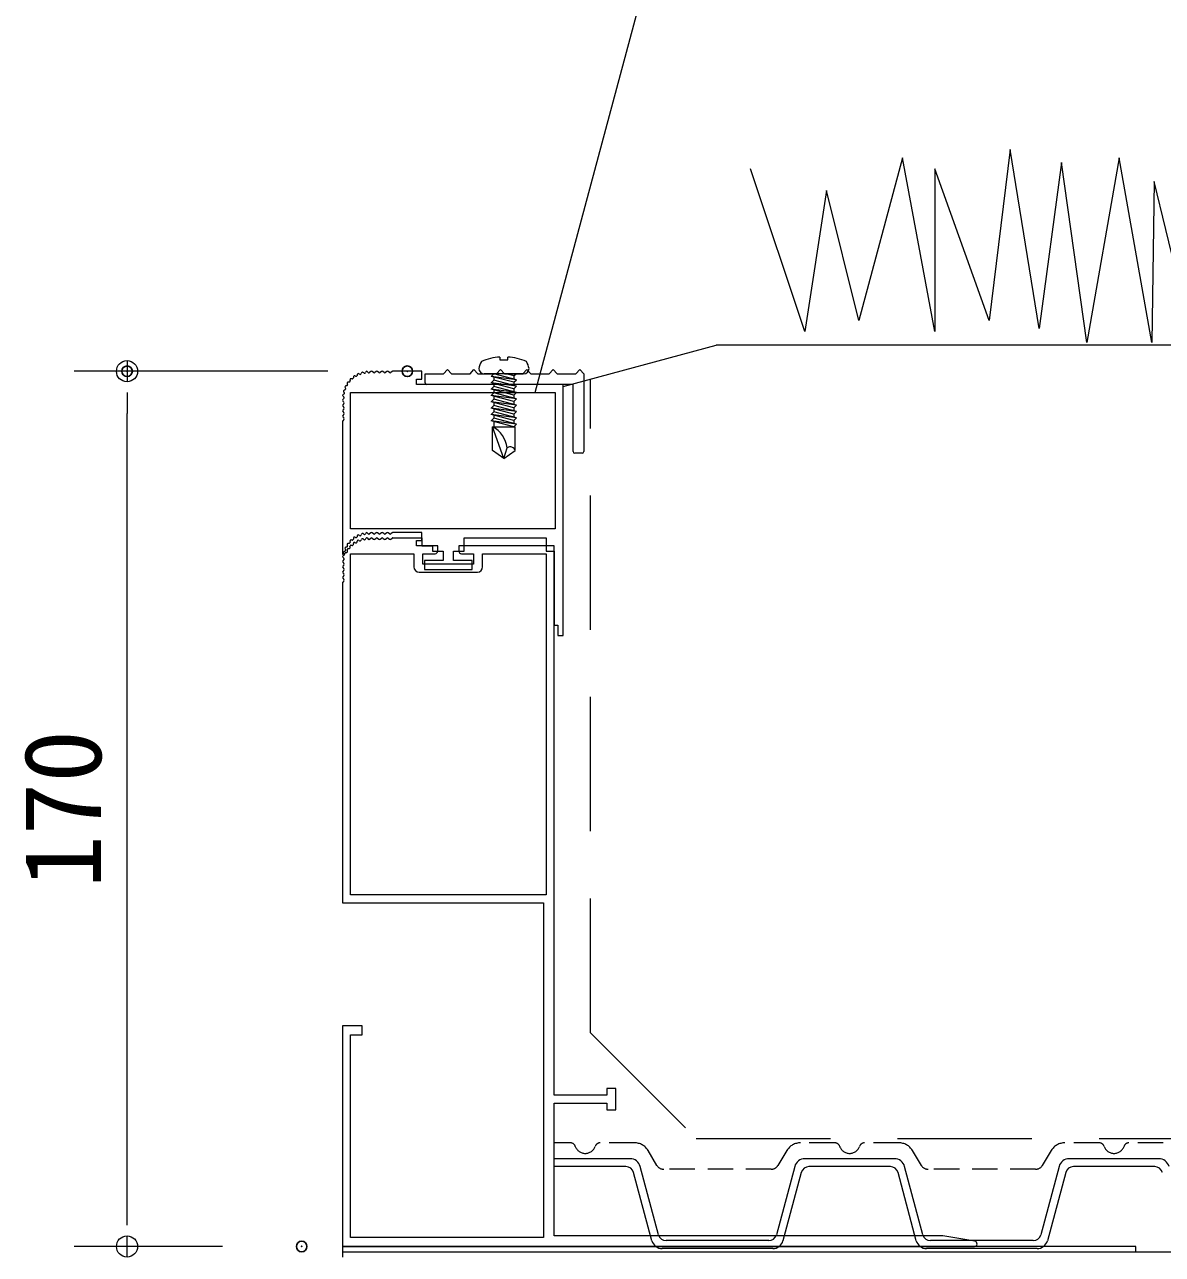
# Model space of a CAD drawing. Units: millimetres, scale not verified. Extents: x -1485 to 1485, y -1050 to 1050.
# Drawn here: x -268.3 to -53.1, y -204.2 to 28.3 of the extents above; entities that cross this region are included whole.
import ezdxf
from ezdxf.enums import TextEntityAlignment as Align

# ---------------------------------------------------------------- set-up
doc = ezdxf.new("R2010")
doc.units = ezdxf.units.MM
doc.header["$LTSCALE"] = 4
doc.header["$PDMODE"] = 32
doc.header["$PDSIZE"] = 2
doc.linetypes.add('DASHED1', pattern=[1.8, 1.2, -0.6])
doc.linetypes.add('USER2', pattern=[9.525, 6.35, -3.175])
for name, color, linetype, lineweight in [('0-0_0', 7, 'Continuous', 18), ('0-4_KUTAI', 3, 'Continuous', 18), ('0-5_BOUSUI', 1, 'Continuous', 18), ('0-8_KANAMONO', 4, 'Continuous', 18), ('0-B_MOJI', 7, 'Continuous', 18), ('0-D_GREEN', 3, 'Continuous', 18), ('0-E_FD-L', 8, 'Continuous', 18), ('1-0_00KANAMONO', 5, 'Continuous', 18)]:
    doc.layers.add(name, color=color, linetype=linetype, lineweight=lineweight)
doc.layers.add('0-2_DEFPOINTS', color=7, linetype='Continuous')
doc.layers.add('0-F_255', color=7, linetype='Continuous')
doc.styles.add('ＭＳ ゴシック', font='')
doc.styles.get('ＭＳ ゴシック').set_extended_font_data('MS Gothic')

# ---------------------------------------------------------------- blocks, each defined once
blk = doc.blocks.new('3')
at = {"layer": '1-0_00KANAMONO'}
for p, q in [((1065.152, -290.79), (1065.024, -290.678)), ((1065.541, -290.587), (1065.459, -290.736)), ((1065.979, -290.69), (1065.872, -290.558)), ((1066.505, -290.513), (1066.264, -290.717)), ((1067.005, -290.717), (1066.764, -290.513)), ((1067.505, -290.513), (1067.264, -290.717)), ((1068.005, -290.717), (1067.764, -290.513)), ((1068.505, -290.513), (1068.264, -290.717)), ((1069.005, -290.717), (1068.764, -290.513)), ((1069.505, -290.513), (1069.264, -290.717)), ((1070.005, -290.717), (1069.764, -290.513)), ((1070.505, -290.513), (1070.264, -290.717)), ((1062.016, -292.784), (1062.078, -292.943)), ((1062.377, -292.515), (1062.207, -292.512)), ((1062.544, -292.11), (1062.577, -292.277)), ((1062.946, -291.908), (1062.779, -291.875)), ((1063.181, -291.537), (1063.185, -291.707)), ((1063.612, -291.408), (1063.454, -291.347)), ((1063.908, -291.084), (1063.882, -291.252)), ((1064.355, -291.032), (1064.209, -290.944)), ((1064.703, -290.764), (1064.648, -290.925)), ((1061.227, -295.202), (1061.36, -295.309)), ((1061.405, -294.789), (1061.256, -294.872)), ((1061.347, -294.354), (1061.46, -294.483)), ((1061.595, -293.978), (1061.433, -294.033)), ((1061.613, -293.54), (1061.701, -293.686)), ((1061.922, -293.213), (1061.753, -293.239)), ((1061.387, -295.595), (1061.182, -295.836)), ((1061.182, -296.095), (1061.387, -296.336)), ((1061.387, -296.595), (1061.182, -296.836)), ((1061.182, -297.095), (1061.387, -297.336)), ((1061.387, -297.595), (1061.182, -297.836)), ((1061.135, -299.965), (1061.135, -324.965)), ((1061.182, -298.095), (1061.387, -298.336)), ((1061.387, -298.595), (1061.182, -298.836)), ((1061.182, -299.095), (1061.387, -299.336)), ((1061.387, -299.595), (1061.182, -299.836)), ((1063.185, -323.207), (1063.181, -323.037)), ((1063.454, -322.847), (1063.612, -322.908)), ((1063.882, -322.752), (1063.908, -322.584)), ((1064.209, -322.444), (1064.355, -322.532)), ((1064.648, -322.425), (1064.703, -322.264)), ((1065.024, -322.178), (1065.152, -322.29)), ((1065.459, -322.236), (1065.541, -322.087)), ((1065.872, -322.058), (1065.979, -322.19)), ((1066.264, -322.217), (1066.505, -322.013)), ((1066.764, -322.013), (1067.005, -322.217)), ((1067.264, -322.217), (1067.505, -322.013)), ((1067.764, -322.013), (1068.005, -322.217)), ((1068.264, -322.217), (1068.505, -322.013)), ((1068.764, -322.013), (1069.005, -322.217)), ((1069.264, -322.217), (1069.505, -322.013)), ((1069.764, -322.013), (1070.005, -322.217)), ((1070.264, -322.217), (1070.505, -322.013)), ((1061.753, -324.739), (1061.922, -324.713)), ((1062.078, -324.443), (1062.016, -324.284)), ((1062.207, -324.012), (1062.377, -324.015)), ((1062.577, -323.777), (1062.544, -323.61)), ((1062.779, -323.375), (1062.946, -323.408))]:
    blk.add_line(p, q, dxfattribs=at)
for points in [[(1102.835, -340.465), (1102.835, -292.965), (1075.135, -292.965), (1075.135, -291.965), (1076.135, -291.965), (1076.135, -290.465), (1070.635, -290.465)], [(1070.635, -321.965), (1076.135, -321.965), (1076.135, -323.465), (1078.135, -323.465), (1078.135, -324.465), (1080.135, -324.465), (1080.135, -326.265), (1076.635, -326.265), (1076.635, -327.965), (1085.635, -327.965), (1085.635, -326.265), (1082.135, -326.265), (1082.135, -324.465), (1084.135, -324.465), (1084.135, -321.965), (1099.635, -321.965), (1099.635, -324.465), (1101.135, -324.465), (1101.135, -338.465), (1101.835, -338.465), (1101.835, -340.465), (1102.835, -340.465)]]:
    blk.add_lwpolyline(points, dxfattribs=at)
blk.add_lwpolyline([(1101.335, -320.265), (1062.635, -320.265), (1062.635, -294.465), (1101.335, -294.465)], close=True, dxfattribs=at)
for centre, radius, start, end in [((1064.892, -290.829), 0.2, 48.84705, 161.15295), ((1065.716, -290.683), 0.2, 38.84705, 151.15295), ((1066.635, -290.665), 0.2, 49.63875, 130.36125), ((1067.635, -290.665), 0.2, 49.63875, 130.36125), ((1068.635, -290.665), 0.2, 49.63875, 130.36125), ((1069.635, -290.665), 0.2, 49.63875, 130.36125), ((1070.635, -290.665), 0.2, 90, 130.36125), ((1061.891, -293.015), 0.2, 278.84705, 21.15295), ((1062.203, -292.712), 0.2, 88.84705, 201.15295), ((1062.381, -292.315), 0.2, 268.84705, 11.15295), ((1062.74, -292.071), 0.2, 78.84705, 191.15295), ((1062.985, -291.711), 0.2, 258.84705, 1.15295), ((1063.381, -291.533), 0.2, 68.84705, 181.15295), ((1063.685, -291.222), 0.2, 248.84705, 351.15295), ((1064.106, -291.115), 0.2, 58.84705, 171.15295), ((1064.459, -290.861), 0.2, 238.84705, 341.15295), ((1065.284, -290.639), 0.2, 228.84705, 331.15295), ((1066.135, -290.565), 0.2, 218.84705, 310.36125), ((1067.135, -290.565), 0.2, 229.63875, 310.36125), ((1068.135, -290.565), 0.2, 229.63875, 310.36125), ((1069.135, -290.565), 0.2, 229.63875, 310.36125), ((1070.135, -290.565), 0.2, 229.63875, 310.36125), ((1061.353, -295.047), 0.2, 118.84705, 231.15295), ((1061.498, -294.223), 0.2, 108.84705, 221.15295), ((1061.235, -295.465), 0.2, 319.63875, 51.15295), ((1061.309, -294.614), 0.2, 298.84705, 41.15295), ((1061.784, -293.436), 0.2, 98.84705, 211.15295), ((1061.53, -293.789), 0.2, 288.84705, 31.15295), ((1061.335, -295.965), 0.2, 139.63875, 220.36125), ((1061.335, -296.965), 0.2, 139.63875, 220.36125), ((1061.235, -296.465), 0.2, 319.63875, 40.36125), ((1061.235, -297.465), 0.2, 319.63875, 40.36125), ((1061.335, -297.965), 0.2, 139.63875, 220.36125), ((1061.335, -298.965), 0.2, 139.63875, 220.36125), ((1061.335, -299.965), 0.2, 139.63875, 180), ((1061.235, -298.465), 0.2, 319.63875, 40.36125), ((1061.235, -299.465), 0.2, 319.63875, 40.36125), ((1062.985, -323.211), 0.2, 258.84705, 1.15295), ((1063.381, -323.033), 0.2, 68.84705, 181.15295), ((1063.685, -322.722), 0.2, 248.84705, 351.15295), ((1064.106, -322.615), 0.2, 58.84705, 171.15295), ((1064.459, -322.361), 0.2, 238.84705, 341.15295), ((1064.892, -322.329), 0.2, 48.84705, 161.15295), ((1065.284, -322.139), 0.2, 228.84705, 331.15295), ((1065.716, -322.183), 0.2, 38.84705, 151.15295), ((1066.135, -322.065), 0.2, 218.84705, 310.36125), ((1066.635, -322.165), 0.2, 49.63875, 130.36125), ((1067.135, -322.065), 0.2, 229.63875, 310.36125), ((1067.635, -322.165), 0.2, 49.63875, 130.36125), ((1068.135, -322.065), 0.2, 229.63875, 310.36125), ((1068.635, -322.165), 0.2, 49.63875, 130.36125), ((1069.135, -322.065), 0.2, 229.63875, 310.36125), ((1069.635, -322.165), 0.2, 49.63875, 130.36125), ((1070.135, -322.065), 0.2, 229.63875, 310.36125), ((1070.635, -322.165), 0.2, 90, 130.36125), ((1061.335, -324.965), 0.2, 180, 337.38014), ((1066.135, -326.965), 5, 154.99999, 157.38014), ((1061.784, -324.936), 0.2, 98.84705, 154.99981), ((1061.891, -324.515), 0.2, 278.84705, 21.15295), ((1062.203, -324.212), 0.2, 88.84705, 201.15295), ((1062.381, -323.815), 0.2, 268.84705, 11.15295), ((1062.74, -323.571), 0.2, 78.84705, 191.15295)]:
    blk.add_arc(centre, radius, start, end, dxfattribs=at)
blk = doc.blocks.new('2')
at = {"layer": '1-0_00KANAMONO'}
for p, q in [((521.201, -4.602), (521.175, -4.77)), ((521.648, -4.549), (521.502, -4.461)), ((521.995, -4.282), (521.94, -4.443)), ((522.445, -4.308), (522.316, -4.196)), ((522.834, -4.104), (522.751, -4.254)), ((523.271, -4.208), (523.164, -4.075)), ((523.798, -4.03), (523.557, -4.235)), ((524.298, -4.235), (524.057, -4.03)), ((524.798, -4.03), (524.557, -4.235)), ((525.298, -4.235), (525.057, -4.03)), ((525.798, -4.03), (525.557, -4.235)), ((526.298, -4.235), (526.057, -4.03)), ((526.798, -4.03), (526.557, -4.235)), ((527.298, -4.235), (527.057, -4.03)), ((527.798, -4.03), (527.557, -4.235)), ((519.214, -6.73), (519.046, -6.756)), ((519.309, -6.302), (519.37, -6.46)), ((519.669, -6.033), (519.499, -6.03)), ((519.837, -5.627), (519.87, -5.794)), ((520.239, -5.425), (520.072, -5.392)), ((520.474, -5.055), (520.477, -5.225)), ((520.905, -4.926), (520.746, -4.864)), ((518.679, -9.112), (518.475, -9.353)), ((518.52, -8.72), (518.653, -8.827)), ((518.698, -8.307), (518.549, -8.389)), ((518.64, -7.872), (518.752, -8)), ((518.887, -7.496), (518.726, -7.551)), ((518.906, -7.058), (518.994, -7.203)), ((518.475, -9.612), (518.679, -9.853)), ((518.679, -10.112), (518.475, -10.353)), ((518.475, -10.612), (518.679, -10.853)), ((518.679, -11.112), (518.475, -11.353)), ((518.475, -11.612), (518.679, -11.853)), ((532.927, -11.483), (543.927, -11.483)), ((518.679, -12.112), (518.475, -12.353)), ((518.475, -12.612), (518.679, -12.853)), ((518.679, -13.112), (518.475, -13.353)), ((518.427, -138.983), (637.927, -138.983))]:
    blk.add_line(p, q, dxfattribs=at)
for points in [[(536.427, -7.483), (536.427, -6.483), (532.427, -6.483), (532.427, -5.483), (533.427, -5.483), (533.427, -3.983), (527.927, -3.983)], [(638.009, -137.989), (631.927, -136.983), (558.427, -136.983), (558.427, -111.883), (568.427, -111.883), (568.427, -113.133), (570.127, -113.133), (570.127, -109.133), (568.427, -109.133), (568.427, -110.383), (558.427, -110.383), (558.427, -6.483), (540.427, -6.483), (540.427, -7.483)], [(556.927, -72.483), (519.927, -72.483), (519.927, -7.983), (531.927, -7.983), (531.927, -10.483)], [(540.927, -7.983), (543.227, -7.983), (543.227, -9.983), (533.627, -9.983), (533.627, -7.983), (535.927, -7.983)], [(544.927, -10.483), (544.927, -7.983), (556.927, -7.983), (556.927, -72.483)], [(518.427, -13.483), (518.427, -73.983), (556.427, -73.983), (556.427, -137.283), (519.927, -137.283), (519.927, -98.983), (522.127, -98.983), (522.127, -97.283), (518.427, -97.283), (518.427, -138.983)]]:
    blk.add_lwpolyline(points, dxfattribs=at)
for centre, radius, start, end in [((521.399, -4.632), 0.2, 58.84705, 171.15295), ((521.751, -4.378), 0.2, 238.84705, 341.15295), ((522.185, -4.346), 0.2, 48.84705, 161.15295), ((522.576, -4.157), 0.2, 228.84705, 331.15295), ((523.009, -4.201), 0.2, 38.84705, 151.15295), ((523.427, -4.083), 0.2, 218.84705, 310.36125), ((523.927, -4.183), 0.2, 49.63875, 130.36125), ((524.427, -4.083), 0.2, 229.63875, 310.36125), ((524.927, -4.183), 0.2, 49.63875, 130.36125), ((525.427, -4.083), 0.2, 229.63875, 310.36125), ((525.927, -4.183), 0.2, 49.63875, 130.36125), ((526.427, -4.083), 0.2, 229.63875, 310.36125), ((526.927, -4.183), 0.2, 49.63875, 130.36125), ((527.427, -4.083), 0.2, 229.63875, 310.36125), ((527.927, -4.183), 0.2, 90, 130.36125), ((519.077, -6.954), 0.2, 98.84705, 211.15295), ((519.184, -6.533), 0.2, 278.84705, 21.15295), ((519.495, -6.229), 0.2, 88.84705, 201.15295), ((519.673, -5.833), 0.2, 268.84705, 11.15295), ((520.033, -5.589), 0.2, 78.84705, 191.15295), ((520.277, -5.229), 0.2, 258.84705, 1.15295), ((520.674, -5.051), 0.2, 68.84705, 181.15295), ((520.977, -4.739), 0.2, 248.84705, 351.15295), ((518.645, -8.564), 0.2, 118.84705, 231.15295), ((518.791, -7.74), 0.2, 108.84705, 221.15295), ((518.527, -8.983), 0.2, 319.63875, 51.15295), ((518.602, -8.132), 0.2, 298.84705, 41.15295), ((518.823, -7.307), 0.2, 288.84705, 31.15295), ((535.927, -7.483), 0.5, 270, 0), ((540.927, -7.483), 0.5, 180, 270), ((518.627, -9.483), 0.2, 139.63875, 220.36125), ((518.627, -10.483), 0.2, 139.63875, 220.36125), ((518.627, -11.483), 0.2, 139.63875, 220.36125), ((518.527, -9.983), 0.2, 319.63875, 40.36125), ((518.527, -10.983), 0.2, 319.63875, 40.36125), ((532.927, -10.483), 1, 180, 270), ((543.927, -10.483), 1, 270, 0), ((518.627, -12.483), 0.2, 139.63875, 220.36125), ((518.627, -13.483), 0.2, 139.63875, 180), ((518.527, -11.983), 0.2, 319.63875, 40.36125), ((518.527, -12.983), 0.2, 319.63875, 40.36125), ((637.927, -138.483), 0.5, 270, 80.60091)]:
    blk.add_arc(centre, radius, start, end, dxfattribs=at)
blk = doc.blocks.new('_Dot')
at = {"layer": '0-0_0'}
for p, q in [((-0.5, 0), (-1, 0)), ((0.25, 0), (-0.25, 0))]:
    blk.add_line(p, q, dxfattribs=at)
blk.add_circle((0, 0), 0.25, dxfattribs=at)
blk = doc.blocks.new('D9')
at = {"layer": '0-2_DEFPOINTS'}
for p in [(1236.1, 1012.794), (1289.098, 1012.794), (1269.119, 847.294)]:
    blk.add_point(p, dxfattribs=at)
at = {"layer": '0-B_MOJI'}
for p, q in [((1274.098, 1012.794), (1226.1, 1012.794)), ((1236.1, 855.294), (1236.1, 1004.794)), ((1254.119, 847.294), (1226.1, 847.294))]:
    blk.add_line(p, q, dxfattribs=at)
at = {"layer": '0-B_MOJI', "xscale": 8, "yscale": 8}
for p, rotation in [((1236.1, 1012.794), 90), ((1236.1, 847.294), 270)]:
    blk.add_blockref('_Dot', p, dxfattribs=dict(at, rotation=rotation))
at = {"layer": '0-B_MOJI', "style": 'ＭＳ ゴシック'}
blk.add_text('170', height=14.66, rotation=90, dxfattribs=at).set_placement((1235.6, 915.044), align=Align.BOTTOM_LEFT)

msp = doc.modelspace()

# ---------------------------------------------------------------- linework, layer by layer
at = {"layer": '0-4_KUTAI'}
for p in [(-166.452, -40.071), (881.848, -32.306)]:
    msp.add_line(p, (-137.472, -32.306), dxfattribs=at)
at = {"layer": '0-5_BOUSUI'}
for q in [(881.848, -203.706), (-208.152, -204.706)]:
    msp.add_line((-208.152, -203.706), q, dxfattribs=at)
msp.add_lwpolyline([(-208.152, -203.706), (-58.152, -203.706), (-58.152, -202.706), (-208.152, -202.706)], close=True, dxfattribs=at)
at = {"layer": '0-8_KANAMONO'}
for p, q in [((-192.542, -39.406), (-192.542, -37.706)), ((-173.878, -37.706), (-181.378, -37.706)), ((-180.028, -38.206), (-179.528, -37.706)), ((-175.728, -39.306), (-180.028, -38.206)), ((-175.228, -38.806), (-180.028, -38.206)), ((-180.028, -39.406), (-179.528, -38.906)), ((-175.228, -40.006), (-180.028, -39.406)), ((-175.728, -40.506), (-180.028, -39.406)), ((-175.228, -38.806), (-179.528, -37.706)), ((-179.528, -38.334), (-179.528, -38.906)), ((-175.228, -40.006), (-179.528, -38.906)), ((-175.728, -38.106), (-177.292, -37.706)), ((-175.728, -38.106), (-175.328, -37.706)), ((-175.728, -38.106), (-175.728, -38.678)), ((-175.728, -39.306), (-175.228, -38.806)), ((-175.728, -39.306), (-175.728, -39.878)), ((-180.028, -40.606), (-179.528, -40.106)), ((-175.228, -41.206), (-180.028, -40.606)), ((-175.728, -41.706), (-180.028, -40.606)), ((-180.028, -41.806), (-179.528, -41.306)), ((-175.228, -42.406), (-180.028, -41.806)), ((-175.728, -42.906), (-180.028, -41.806)), ((-179.528, -39.534), (-179.528, -40.106)), ((-175.228, -41.206), (-179.528, -40.106)), ((-179.528, -40.734), (-179.528, -41.306)), ((-175.228, -42.406), (-179.528, -41.306)), ((-175.728, -40.506), (-175.228, -40.006)), ((-175.728, -40.506), (-175.728, -41.078)), ((-175.728, -41.706), (-175.228, -41.206)), ((-175.728, -41.706), (-175.728, -42.278)), ((-180.028, -43.006), (-179.528, -42.506)), ((-175.228, -43.606), (-180.028, -43.006)), ((-175.728, -44.106), (-180.028, -43.006)), ((-180.028, -44.206), (-179.528, -43.706)), ((-179.528, -41.934), (-179.528, -42.506)), ((-175.228, -43.606), (-179.528, -42.506)), ((-179.528, -43.134), (-179.528, -43.706)), ((-175.228, -44.806), (-179.528, -43.706)), ((-175.728, -42.906), (-175.228, -42.406)), ((-175.728, -42.906), (-175.728, -43.478)), ((-175.728, -44.106), (-175.228, -43.606)), ((-175.728, -44.106), (-175.728, -44.678)), ((-175.228, -44.806), (-180.028, -44.206)), ((-175.728, -45.306), (-180.028, -44.206)), ((-180.028, -45.406), (-179.528, -44.906)), ((-175.228, -46.006), (-180.028, -45.406)), ((-175.728, -46.506), (-180.028, -45.406)), ((-180.028, -46.606), (-179.528, -46.106)), ((-179.528, -44.334), (-179.528, -44.906)), ((-175.228, -46.006), (-179.528, -44.906)), ((-179.528, -45.534), (-179.528, -46.106)), ((-175.228, -47.206), (-179.528, -46.106)), ((-175.728, -45.306), (-175.228, -44.806)), ((-175.728, -45.306), (-175.728, -45.878)), ((-175.728, -46.506), (-175.228, -46.006)), ((-175.728, -46.506), (-175.728, -47.078)), ((-175.228, -47.206), (-180.028, -46.606)), ((-175.728, -47.706), (-180.028, -46.606)), ((-177.628, -53.706), (-179.778, -47.706)), ((-179.778, -52.201), (-179.778, -47.706)), ((-179.778, -47.706), (-175.478, -47.706)), ((-179.528, -46.734), (-179.528, -47.706)), ((-175.728, -47.706), (-175.228, -47.206)), ((-175.478, -52.201), (-175.478, -47.706)), ((-177.628, -53.706), (-179.778, -52.201)), ((-177.628, -53.706), (-176.993, -51.701)), ((-177.628, -53.706), (-175.478, -52.201)), ((-162.842, -52.706), (-164.242, -52.706))]:
    msp.add_line(p, q, dxfattribs=at)
for points in [[(-178.379, -34.531), (-178.379, -35.031), (-176.879, -35.031), (-176.879, -34.531)], [(-192.542, -37.706), (-189.042, -37.706), (-188.292, -36.906), (-187.542, -37.706), (-184.042, -37.706), (-183.292, -36.906), (-182.542, -37.706), (-179.042, -37.706), (-178.292, -36.906), (-177.542, -37.706), (-174.042, -37.706), (-173.292, -36.906), (-172.542, -37.706), (-169.042, -37.706), (-168.292, -36.906), (-167.542, -37.706), (-164.042, -37.706), (-163.292, -36.906), (-162.542, -37.706), (-162.542, -52.406)], [(-164.542, -52.406), (-164.542, -39.706), (-178.129, -39.706), (-178.292, -39.556), (-178.437, -39.706), (-192.242, -39.706)]]:
    msp.add_lwpolyline(points, dxfattribs=at)
for centre, radius, start, end in [((-177.628, -45.802), 11.296, 93.80906, 112.10088), ((-177.628, -45.802), 11.296, 67.89912, 86.19515), ((-177.719, -37.63), 4.75, 151.1191, 168.78043), ((-181.378, -36.706), 1, 180, 270), ((-173.878, -36.706), 1, 270, 360), ((-177.537, -37.63), 4.75, 11.21957, 28.8809), ((-192.242, -39.406), 0.3, 180, 270), ((-182.322, -52.448), 5.381, 7.98368, 61.7858), ((-176.422, -52.515), 0.995, 18.41711, 125.05239), ((-164.242, -52.406), 0.3, 180, 270), ((-162.842, -52.406), 0.3, 270, 0)]:
    msp.add_arc(centre, radius, start, end, dxfattribs=at)
at = {"layer": '0-B_MOJI'}
msp.add_line((-171.7, -41.206), (-134.616, 97.195), dxfattribs=at)
at = {"layer": '0-D_GREEN'}
for points in [[(-48.033, -28.53), (-54.68, -1.335), (-55.103, -31.743), (-61.257, 3.13), (-67.411, -31.743), (-72.206, 2.291), (-76.436, -29.134), (-81.875, 4.708), (-85.873, -27.64), (-96.13, 1.079), (-96.13, -29.691), (-102.284, 3.13), (-110.489, -27.64)], [(-110.489, -27.64), (-116.643, -3.024), (-120.746, -29.691), (-131.003, 1.079)]]:
    msp.add_lwpolyline(points, dxfattribs=at)
at = {"layer": '0-E_FD-L', "color": 4, "linetype": 'USER2'}
for p, q in [((-161.281, -162.306), (-161.281, -38.686)), ((-161.281, -162.306), (-141.281, -182.306)), ((-141.281, -182.306), (881.848, -182.306))]:
    msp.add_line(p, q, dxfattribs=at)
at = {"layer": '0-E_FD-L', "linetype": 'DASHED1'}
for p, q in [((-165.076, -183.106), (-168.152, -183.106)), ((-152.946, -183.106), (-159.419, -183.106)), ((-115.076, -183.106), (-121.549, -183.106)), ((-102.946, -183.106), (-109.419, -183.106)), ((-65.076, -183.106), (-71.549, -183.106)), ((-52.946, -183.106), (-59.419, -183.106)), ((-148.684, -187.378), (-150.373, -184.563)), ((-124.121, -184.563), (-125.81, -187.378)), ((-98.684, -187.378), (-100.373, -184.563)), ((-74.121, -184.563), (-75.81, -187.378)), ((-127.097, -188.106), (-147.398, -188.106)), ((-77.097, -188.106), (-97.398, -188.106))]:
    msp.add_line(p, q, dxfattribs=at)
at = {"layer": '0-E_FD-L'}
for p, q in [((-153.782, -186.106), (-168.152, -186.106)), ((-154.549, -187.606), (-168.152, -187.606)), ((-148.392, -200.495), (-151.85, -187.589)), ((-122.645, -187.589), (-126.103, -200.495)), ((-103.782, -186.106), (-120.713, -186.106)), ((-104.549, -187.606), (-119.945, -187.606)), ((-98.392, -200.495), (-101.85, -187.589)), ((-72.645, -187.589), (-76.103, -200.495)), ((-53.782, -186.106), (-70.713, -186.106)), ((-54.549, -187.606), (-69.945, -187.606)), ((-149.642, -201.624), (-153.1, -188.718)), ((-121.394, -188.718), (-124.852, -201.624)), ((-99.642, -201.624), (-103.1, -188.718)), ((-71.394, -188.718), (-74.852, -201.624)), ((-127.552, -201.606), (-146.943, -201.606)), ((-77.552, -201.606), (-96.943, -201.606)), ((-126.784, -203.106), (-147.71, -203.106)), ((-76.784, -203.106), (-97.71, -203.106))]:
    msp.add_line(p, q, dxfattribs=at)
at = {"layer": '0-E_FD-L', "linetype": 'DASHED1'}
for centre, radius, start, end in [((-165.076, -184.106), 1, 19.47122, 90), ((-159.419, -184.106), 1, 90, 160.52878), ((-152.946, -186.106), 3, 30.96376, 90), ((-121.549, -186.106), 3, 90, 149.03624), ((-115.076, -184.106), 1, 19.47122, 90), ((-109.419, -184.106), 1, 90, 160.52878), ((-102.946, -186.106), 3, 30.96376, 90), ((-71.549, -186.106), 3, 90, 149.03624), ((-65.076, -184.106), 1, 19.47122, 90), ((-59.419, -184.106), 1, 90, 160.52878), ((-162.247, -183.106), 2, 199.47122, 340.52878), ((-112.247, -183.106), 2, 199.47122, 340.52878), ((-62.247, -183.106), 2, 199.47122, 340.52878), ((-147.398, -186.606), 1.5, 210.96376, 270), ((-127.097, -186.606), 1.5, 270, 329.03624), ((-97.398, -186.606), 1.5, 210.96376, 270), ((-77.097, -186.606), 1.5, 270, 329.03624)]:
    msp.add_arc(centre, radius, start, end, dxfattribs=at)
at = {"layer": '0-E_FD-L'}
for centre, radius, start, end in [((-154.549, -189.106), 1.5, 15, 90), ((-153.782, -188.106), 2, 15, 90), ((-120.713, -188.106), 2, 90, 165), ((-119.945, -189.106), 1.5, 90, 165), ((-104.549, -189.106), 1.5, 15, 90), ((-103.782, -188.106), 2, 15, 90), ((-70.713, -188.106), 2, 90, 165), ((-69.945, -189.106), 1.5, 90, 165), ((-54.549, -189.106), 1.5, 15, 90), ((-53.782, -188.106), 2, 15, 90), ((-147.71, -201.106), 2, 195, 270), ((-146.943, -200.106), 1.5, 195, 270), ((-127.552, -200.106), 1.5, 270, 345), ((-126.784, -201.106), 2, 270, 345), ((-97.71, -201.106), 2, 195, 270), ((-96.943, -200.106), 1.5, 195, 270), ((-77.552, -200.106), 1.5, 270, 345), ((-76.784, -201.106), 2, 270, 345)]:
    msp.add_arc(centre, radius, start, end, dxfattribs=at)

# ---------------------------------------------------------------- block references
at = {"layer": '0-B_MOJI'}
msp.add_blockref('D9', (-1485, -1050), dxfattribs=at)
at = {"layer": '0-F_255'}
for name, p in [('3', (-1269.286, 253.259)), ('2', (-726.579, -63.724))]:
    msp.add_blockref(name, p, dxfattribs=at)

doc.saveas('drawing.dxf')
